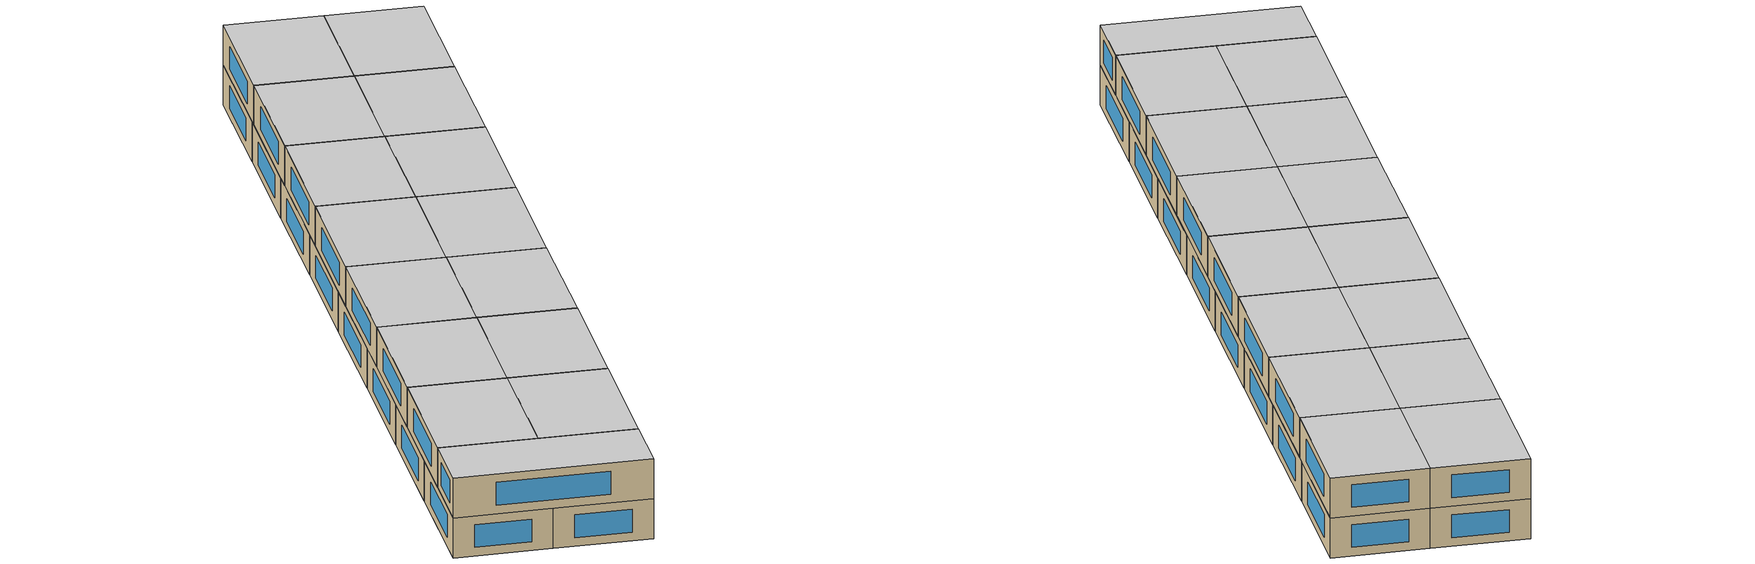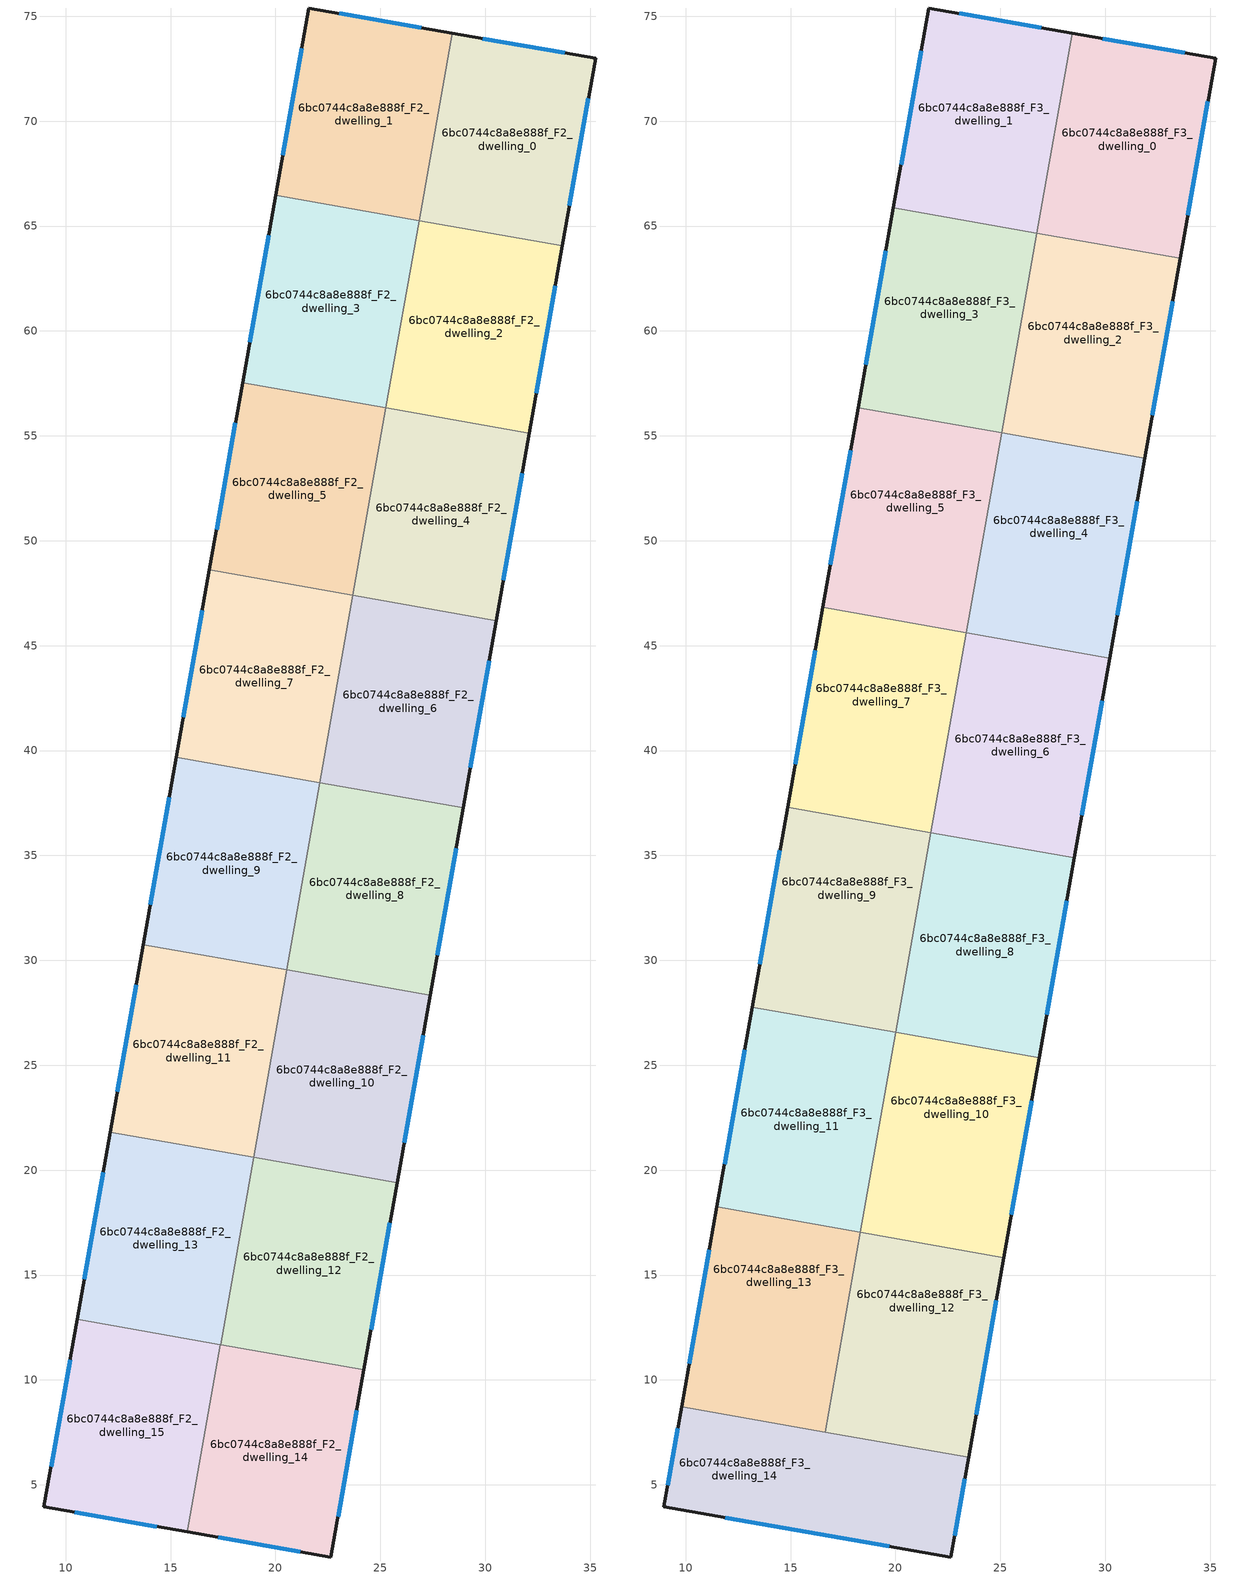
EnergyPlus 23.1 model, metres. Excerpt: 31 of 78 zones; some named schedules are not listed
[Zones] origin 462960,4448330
6bc0744c8a8e888f_F2_dwelling_0
 floor to 6bc0744c8a8e888f_F1_dwelling_0 (EU_floor_Construction): 35.26,72.99 33.68,64.05 26.85,65.26 28.42,74.19 z6
 wall outside (EU_wall_Construction): 33.68,64.05 35.26,72.99 28.42,74.19 z6:9
 wall to 6bc0744c8a8e888f_F2_dwelling_1 (EU_wall_Construction): 28.42,74.19 26.85,65.26 z6:9
 wall to 6bc0744c8a8e888f_F2_dwelling_2 (EU_wall_Construction): 26.85,65.26 33.68,64.05 z6:9
 window (EU_Window_Construction): 33.79,73.25 29.89,73.94 / 34.02,65.97 34.92,71.08 z6.64:8.36
6bc0744c8a8e888f_F2_dwelling_1
 floor to 6bc0744c8a8e888f_F1_dwelling_1 (EU_floor_Construction): 28.42,74.19 26.85,65.26 20.01,66.47 21.59,75.39 z6
 wall outside (EU_wall_Construction): 28.42,74.19 21.59,75.39 20.01,66.47 z6:9
 wall to 6bc0744c8a8e888f_F2_dwelling_3 (EU_wall_Construction): 20.01,66.47 26.84,65.26 z6:9
 window (EU_Window_Construction): 26.96,74.45 23.05,75.13 / 21.25,73.48 20.35,68.38 z6.64:8.36
6bc0744c8a8e888f_F2_dwelling_10
 floor to 6bc0744c8a8e888f_F1_dwelling_10 (EU_floor_Construction): 27.37,28.33 25.8,19.4 18.96,20.61 20.54,29.54 z6
 wall outside (EU_wall_Construction): 25.8,19.4 27.37,28.33 z6:9
 wall to 6bc0744c8a8e888f_F2_dwelling_12 (EU_wall_Construction): 18.96,20.61 25.8,19.4 z6:9
 wall to 6bc0744c8a8e888f_F2_dwelling_11 (EU_wall_Construction): 20.54,29.54 18.96,20.61 z6:9
 wall to 6bc0744c8a8e888f_F2_dwelling_8 (EU_wall_Construction): 27.37,28.33 20.54,29.54 z6:9
 window (EU_Window_Construction): 26.13,21.32 27.04,26.42 z6.64:8.36
 ceiling adiabatic (EU_roof_Construction): 26.85,25.36 27.37,28.33 20.54,29.54 20.01,26.56 z9
6bc0744c8a8e888f_F2_dwelling_11
 floor to 6bc0744c8a8e888f_F1_dwelling_11 (EU_floor_Construction): 20.54,29.54 18.96,20.61 12.12,21.82 13.7,30.75 z6
 wall outside (EU_wall_Construction): 13.7,30.75 12.12,21.82 z6:9
 wall to 6bc0744c8a8e888f_F2_dwelling_9 (EU_wall_Construction): 20.54,29.54 13.7,30.75 z6:9
 wall to 6bc0744c8a8e888f_F2_dwelling_13 (EU_wall_Construction): 12.12,21.82 18.96,20.61 z6:9
 window (EU_Window_Construction): 13.36,28.83 12.46,23.73 z6.64:8.36
 ceiling adiabatic (EU_roof_Construction): 18.96,20.61 20.01,26.56 13.18,27.77 12.12,21.82 z9
6bc0744c8a8e888f_F2_dwelling_12
 floor to 6bc0744c8a8e888f_F1_dwelling_12 (EU_floor_Construction): 25.8,19.4 24.22,10.48 17.39,11.68 18.96,20.61 z6
 wall outside (EU_wall_Construction): 24.22,10.48 25.8,19.4 z6:9
 wall to 6bc0744c8a8e888f_F2_dwelling_13 (EU_wall_Construction): 18.96,20.61 17.39,11.68 z6:9
 wall to 6bc0744c8a8e888f_F2_dwelling_14 (EU_wall_Construction): 17.39,11.68 24.22,10.48 z6:9
 window (EU_Window_Construction): 24.56,12.39 25.46,17.49 z6.64:8.36
6bc0744c8a8e888f_F2_dwelling_13
 floor to 6bc0744c8a8e888f_F1_dwelling_13 (EU_floor_Construction): 18.96,20.61 17.39,11.68 10.55,12.89 12.12,21.82 z6
 wall outside (EU_wall_Construction): 12.12,21.82 10.55,12.89 z6:9
 wall to 6bc0744c8a8e888f_F2_dwelling_15 (EU_wall_Construction): 10.55,12.89 17.38,11.68 z6:9
 window (EU_Window_Construction): 11.79,19.91 10.89,14.8 z6.64:8.36
 ceiling adiabatic (EU_roof_Construction): 18.33,17.04 18.96,20.61 12.12,21.82 11.49,18.25 z9
6bc0744c8a8e888f_F2_dwelling_14
 floor to 6bc0744c8a8e888f_F1_dwelling_14 (EU_floor_Construction): 24.22,10.48 22.65,1.56 15.8,2.76 17.38,11.68 z6
 wall outside (EU_wall_Construction): 15.8,2.76 22.65,1.56 24.22,10.48 z6:9
 wall to 6bc0744c8a8e888f_F2_dwelling_15 (EU_wall_Construction): 17.38,11.68 15.8,2.76 z6:9
 window (EU_Window_Construction): 17.27,2.5 21.18,1.82 / 22.98,3.47 23.88,8.57 z6.64:8.36
6bc0744c8a8e888f_F2_dwelling_15
 floor to 6bc0744c8a8e888f_F1_dwelling_15 (EU_floor_Construction): 17.38,11.68 15.8,2.76 8.97,3.95 10.55,12.89 z6
 wall outside (EU_wall_Construction): 10.55,12.89 8.97,3.95 15.8,2.76 z6:9
 window (EU_Window_Construction): 10.43,3.69 14.34,3.01 / 10.21,10.97 9.31,5.86 z6.64:8.36
6bc0744c8a8e888f_F2_dwelling_2
 floor to 6bc0744c8a8e888f_F1_dwelling_2 (EU_floor_Construction): 33.68,64.05 32.1,55.12 25.27,56.33 26.84,65.26 z6
 wall outside (EU_wall_Construction): 32.1,55.12 33.68,64.05 z6:9
 wall to 6bc0744c8a8e888f_F2_dwelling_4 (EU_wall_Construction): 25.27,56.33 32.1,55.12 z6:9
 wall to 6bc0744c8a8e888f_F2_dwelling_3 (EU_wall_Construction): 26.84,65.26 25.27,56.33 z6:9
 window (EU_Window_Construction): 32.44,57.04 33.34,62.14 z6.64:8.36
6bc0744c8a8e888f_F2_dwelling_3
 floor to 6bc0744c8a8e888f_F1_dwelling_3 (EU_floor_Construction): 26.84,65.26 25.27,56.33 18.43,57.54 20.01,66.47 z6
 wall outside (EU_wall_Construction): 20.01,66.47 18.43,57.54 z6:9
 wall to 6bc0744c8a8e888f_F2_dwelling_5 (EU_wall_Construction): 18.43,57.54 25.27,56.33 z6:9
 window (EU_Window_Construction): 19.67,64.55 18.77,59.45 z6.64:8.36
6bc0744c8a8e888f_F2_dwelling_4
 floor to 6bc0744c8a8e888f_F1_dwelling_4 (EU_floor_Construction): 32.1,55.12 30.53,46.19 23.69,47.4 25.27,56.33 z6
 wall outside (EU_wall_Construction): 30.53,46.19 32.1,55.12 z6:9
 wall to 6bc0744c8a8e888f_F2_dwelling_6 (EU_wall_Construction): 23.69,47.4 30.53,46.19 z6:9
 wall to 6bc0744c8a8e888f_F2_dwelling_5 (EU_wall_Construction): 25.27,56.33 23.69,47.4 z6:9
 window (EU_Window_Construction): 30.86,48.11 31.76,53.21 z6.64:8.36
6bc0744c8a8e888f_F2_dwelling_5
 floor to 6bc0744c8a8e888f_F1_dwelling_5 (EU_floor_Construction): 25.27,56.33 23.69,47.4 16.86,48.61 18.43,57.54 z6
 wall outside (EU_wall_Construction): 18.43,57.54 16.86,48.61 z6:9
 wall to 6bc0744c8a8e888f_F2_dwelling_7 (EU_wall_Construction): 16.86,48.61 23.69,47.4 z6:9
 window (EU_Window_Construction): 18.1,55.62 17.19,50.52 z6.64:8.36
6bc0744c8a8e888f_F2_dwelling_6
 floor to 6bc0744c8a8e888f_F1_dwelling_6 (EU_floor_Construction): 30.53,46.19 28.95,37.26 22.11,38.47 23.69,47.4 z6
 wall outside (EU_wall_Construction): 28.95,37.26 30.53,46.19 z6:9
 wall to 6bc0744c8a8e888f_F2_dwelling_8 (EU_wall_Construction): 22.11,38.47 28.95,37.26 z6:9
 wall to 6bc0744c8a8e888f_F2_dwelling_7 (EU_wall_Construction): 23.69,47.4 22.11,38.47 z6:9
 window (EU_Window_Construction): 29.29,39.18 30.19,44.28 z6.64:8.36
 ceiling adiabatic (EU_roof_Construction): 28.95,37.26 30.21,44.41 23.38,45.61 22.11,38.47 z9
6bc0744c8a8e888f_F2_dwelling_7
 floor to 6bc0744c8a8e888f_F1_dwelling_7 (EU_floor_Construction): 23.69,47.4 22.11,38.47 15.28,39.68 16.86,48.61 z6
 wall outside (EU_wall_Construction): 16.86,48.61 15.28,39.68 z6:9
 wall to 6bc0744c8a8e888f_F2_dwelling_9 (EU_wall_Construction): 15.28,39.68 22.11,38.47 z6:9
 window (EU_Window_Construction): 16.52,46.69 15.62,41.59 z6.64:8.36
6bc0744c8a8e888f_F2_dwelling_8
 floor to 6bc0744c8a8e888f_F1_dwelling_8 (EU_floor_Construction): 28.95,37.26 27.37,28.33 20.54,29.54 22.11,38.47 z6
 wall outside (EU_wall_Construction): 27.37,28.33 28.95,37.26 z6:9
 wall to 6bc0744c8a8e888f_F2_dwelling_9 (EU_wall_Construction): 22.11,38.47 20.54,29.54 z6:9
 window (EU_Window_Construction): 27.71,30.25 28.61,35.35 z6.64:8.36
 ceiling adiabatic (EU_roof_Construction): 27.37,28.33 28.53,34.88 21.69,36.09 20.54,29.54 z9
6bc0744c8a8e888f_F2_dwelling_9
 floor to 6bc0744c8a8e888f_F1_dwelling_9 (EU_floor_Construction): 22.11,38.47 20.54,29.54 13.7,30.75 15.28,39.68 z6
 wall outside (EU_wall_Construction): 15.28,39.68 13.7,30.75 z6:9
 window (EU_Window_Construction): 14.94,37.76 14.04,32.66 z6.64:8.36
6bc0744c8a8e888f_F3_dwelling_0
 floor to 6bc0744c8a8e888f_F2_dwelling_0 (EU_floor_Construction): 35.26,72.99 33.68,64.05 26.85,65.26 28.42,74.19 z9
 floor to 6bc0744c8a8e888f_F2_dwelling_2 (EU_floor_Construction): 33.68,64.05 33.57,63.46 26.74,64.66 26.85,65.26 z9
 wall outside (EU_wall_Construction): 33.57,63.46 35.26,72.99 28.42,74.19 z9:12
 wall to 6bc0744c8a8e888f_F3_dwelling_1 (EU_wall_Construction): 28.42,74.19 26.74,64.66 z9:12
 wall to 6bc0744c8a8e888f_F3_dwelling_2 (EU_wall_Construction): 26.74,64.66 33.57,63.46 z9:12
 window (EU_Window_Construction): 33.79,73.25 29.89,73.94 / 33.93,65.5 34.9,70.95 z9.64:11.36
 ceiling to 6bc0744c8a8e888f_F4_dwelling_0 (EU_floor_Construction): 33.57,63.46 35.26,72.99 28.42,74.19 26.74,64.66 z12
6bc0744c8a8e888f_F3_dwelling_1
 floor to 6bc0744c8a8e888f_F2_dwelling_1 (EU_floor_Construction): 28.42,74.19 26.85,65.26 20.01,66.47 21.59,75.39 z9
 floor to 6bc0744c8a8e888f_F2_dwelling_3 (EU_floor_Construction): 26.84,65.26 26.74,64.67 19.91,65.87 20.01,66.47 z9
 wall outside (EU_wall_Construction): 28.42,74.19 21.59,75.39 19.91,65.87 z9:12
 wall to 6bc0744c8a8e888f_F3_dwelling_3 (EU_wall_Construction): 19.91,65.87 26.74,64.66 z9:12
 window (EU_Window_Construction): 26.96,74.45 23.05,75.13 / 21.23,73.35 20.27,67.91 z9.64:11.36
 ceiling to 6bc0744c8a8e888f_F4_dwelling_1 (EU_floor_Construction): 26.74,64.66 28.42,74.19 21.59,75.39 19.91,65.87 z12
6bc0744c8a8e888f_F3_dwelling_10
 floor to 6bc0744c8a8e888f_F2_dwelling_10 (EU_floor_Construction): 26.85,25.36 25.8,19.4 18.96,20.61 20.01,26.56 z9
 floor to 6bc0744c8a8e888f_F2_dwelling_12 (EU_floor_Construction): 25.8,19.4 25.17,15.83 18.33,17.04 18.96,20.61 z9
 wall outside (EU_wall_Construction): 25.17,15.83 26.85,25.36 z9:12
 wall to 6bc0744c8a8e888f_F3_dwelling_12 (EU_wall_Construction): 18.33,17.04 25.17,15.83 z9:12
 wall to 6bc0744c8a8e888f_F3_dwelling_11 (EU_wall_Construction): 20.01,26.56 18.33,17.04 z9:12
 wall to 6bc0744c8a8e888f_F3_dwelling_8 (EU_wall_Construction): 26.85,25.36 20.01,26.56 z9:12
 window (EU_Window_Construction): 25.53,17.87 26.49,23.32 z9.64:11.36
 ceiling to 6bc0744c8a8e888f_F4_dwelling_10 (EU_floor_Construction): 25.17,15.83 26.85,25.36 20.01,26.56 18.33,17.04 z12
6bc0744c8a8e888f_F3_dwelling_11
 floor adiabatic (EU_floor_Construction): 20.01,26.56 18.33,17.04 11.49,18.25 13.18,27.77 z9
 wall outside (EU_wall_Construction): 13.18,27.77 11.49,18.25 z9:12
 wall to 6bc0744c8a8e888f_F3_dwelling_9 (EU_wall_Construction): 20.01,26.56 13.18,27.77 z9:12
 wall to 6bc0744c8a8e888f_F3_dwelling_13 (EU_wall_Construction): 11.49,18.25 18.33,17.04 z9:12
 window (EU_Window_Construction): 12.82,25.73 11.85,20.29 z9.64:11.36
 ceiling to 6bc0744c8a8e888f_F4_dwelling_11 (EU_floor_Construction): 18.33,17.04 20.01,26.56 13.18,27.77 11.49,18.25 z12
6bc0744c8a8e888f_F3_dwelling_12
 floor to 6bc0744c8a8e888f_F2_dwelling_12 (EU_floor_Construction): 25.17,15.83 24.22,10.48 17.39,11.68 18.33,17.04 z9
 floor to 6bc0744c8a8e888f_F2_dwelling_14 (EU_floor_Construction): 24.22,10.48 23.48,6.31 16.65,7.52 17.38,11.68 z9
 wall outside (EU_wall_Construction): 23.48,6.31 25.17,15.83 z9:12
 wall to 6bc0744c8a8e888f_F3_dwelling_13 (EU_wall_Construction): 18.33,17.04 16.65,7.52 z9:12
 wall to 6bc0744c8a8e888f_F3_dwelling_14 (EU_wall_Construction): 16.65,7.52 23.48,6.31 z9:12
 window (EU_Window_Construction): 23.85,8.35 24.81,13.79 z9.64:11.36
 ceiling to 6bc0744c8a8e888f_F4_dwelling_12 (EU_floor_Construction): 23.48,6.31 25.17,15.83 18.33,17.04 16.65,7.52 z12
6bc0744c8a8e888f_F3_dwelling_13
 floor to 6bc0744c8a8e888f_F2_dwelling_13 (EU_floor_Construction): 18.33,17.04 17.38,11.68 10.55,12.89 11.49,18.25 z9
 floor to 6bc0744c8a8e888f_F2_dwelling_15 (EU_floor_Construction): 17.38,11.68 16.64,7.52 9.81,8.72 10.55,12.89 z9
 wall outside (EU_wall_Construction): 11.49,18.25 9.81,8.72 z9:12
 wall to 6bc0744c8a8e888f_F3_dwelling_14 (EU_wall_Construction): 9.81,8.72 16.65,7.52 z9:12
 window (EU_Window_Construction): 11.13,16.21 10.17,10.76 z9.64:11.36
 ceiling to 6bc0744c8a8e888f_F4_dwelling_13 (EU_floor_Construction): 16.65,7.52 18.33,17.04 11.49,18.25 9.81,8.72 z12
6bc0744c8a8e888f_F3_dwelling_14
 floor to 6bc0744c8a8e888f_F2_dwelling_15 (EU_floor_Construction): 16.64,7.52 15.8,2.76 8.97,3.95 9.81,8.72 z9
 floor to 6bc0744c8a8e888f_F2_dwelling_14 (EU_floor_Construction): 23.48,6.31 22.65,1.56 15.8,2.76 16.65,7.52 z9
 wall outside (EU_wall_Construction): 9.81,8.72 8.97,3.95 22.65,1.56 23.48,6.31 z9:12
 window (EU_Window_Construction): 22.83,2.58 23.31,5.29 / 11.9,3.44 19.72,2.07 / 9.63,7.7 9.15,4.97 z9.64:11.36
 ceiling to 6bc0744c8a8e888f_F4_dwelling_14 (EU_floor_Construction): 22.65,1.56 23.48,6.31 9.81,8.72 8.97,3.95 z12
6bc0744c8a8e888f_F3_dwelling_2
 floor to 6bc0744c8a8e888f_F2_dwelling_2 (EU_floor_Construction): 33.57,63.46 32.1,55.12 25.27,56.33 26.74,64.67 z9
 floor to 6bc0744c8a8e888f_F2_dwelling_4 (EU_floor_Construction): 32.1,55.12 31.89,53.93 25.06,55.14 25.27,56.33 z9
 wall outside (EU_wall_Construction): 31.89,53.93 33.57,63.46 z9:12
 wall to 6bc0744c8a8e888f_F3_dwelling_3 (EU_wall_Construction): 26.74,64.67 25.06,55.14 z9:12
 wall to 6bc0744c8a8e888f_F3_dwelling_4 (EU_wall_Construction): 25.06,55.14 31.89,53.93 z9:12
 window (EU_Window_Construction): 32.25,55.97 33.21,61.42 z9.64:11.36
 ceiling to 6bc0744c8a8e888f_F4_dwelling_2 (EU_floor_Construction): 31.89,53.93 33.57,63.46 26.74,64.67 25.06,55.14 z12
6bc0744c8a8e888f_F3_dwelling_3
 floor to 6bc0744c8a8e888f_F2_dwelling_3 (EU_floor_Construction): 26.74,64.67 25.27,56.33 18.43,57.54 19.91,65.87 z9
 floor to 6bc0744c8a8e888f_F2_dwelling_5 (EU_floor_Construction): 25.27,56.33 25.06,55.14 18.22,56.34 18.43,57.54 z9
 wall outside (EU_wall_Construction): 19.91,65.87 18.22,56.34 z9:12
 wall to 6bc0744c8a8e888f_F3_dwelling_5 (EU_wall_Construction): 18.22,56.34 25.06,55.14 z9:12
 window (EU_Window_Construction): 19.55,63.83 18.58,58.39 z9.64:11.36
 ceiling to 6bc0744c8a8e888f_F4_dwelling_3 (EU_floor_Construction): 25.06,55.14 26.74,64.67 19.91,65.87 18.22,56.34 z12
6bc0744c8a8e888f_F3_dwelling_4
 floor to 6bc0744c8a8e888f_F2_dwelling_4 (EU_floor_Construction): 31.89,53.93 30.53,46.19 23.69,47.4 25.06,55.14 z9
 floor to 6bc0744c8a8e888f_F2_dwelling_6 (EU_floor_Construction): 30.53,46.19 30.21,44.41 23.38,45.61 23.69,47.4 z9
 wall outside (EU_wall_Construction): 30.21,44.41 31.89,53.93 z9:12
 wall to 6bc0744c8a8e888f_F3_dwelling_6 (EU_wall_Construction): 23.38,45.61 30.21,44.41 z9:12
 wall to 6bc0744c8a8e888f_F3_dwelling_5 (EU_wall_Construction): 25.06,55.14 23.38,45.61 z9:12
 window (EU_Window_Construction): 30.57,46.45 31.53,51.89 z9.64:11.36
 ceiling to 6bc0744c8a8e888f_F4_dwelling_4 (EU_floor_Construction): 30.21,44.41 31.89,53.93 25.06,55.14 23.38,45.61 z12
6bc0744c8a8e888f_F3_dwelling_5
 floor to 6bc0744c8a8e888f_F2_dwelling_5 (EU_floor_Construction): 25.06,55.14 23.69,47.4 16.86,48.61 18.22,56.34 z9
 floor to 6bc0744c8a8e888f_F2_dwelling_7 (EU_floor_Construction): 23.69,47.4 23.38,45.61 16.54,46.82 16.86,48.61 z9
 wall outside (EU_wall_Construction): 18.22,56.34 16.54,46.82 z9:12
 wall to 6bc0744c8a8e888f_F3_dwelling_7 (EU_wall_Construction): 16.54,46.82 23.38,45.61 z9:12
 window (EU_Window_Construction): 17.86,54.3 16.9,48.86 z9.64:11.36
 ceiling to 6bc0744c8a8e888f_F4_dwelling_5 (EU_floor_Construction): 23.38,45.61 25.06,55.14 18.22,56.34 16.54,46.82 z12
6bc0744c8a8e888f_F3_dwelling_6
 floor to 6bc0744c8a8e888f_F2_dwelling_8 (EU_floor_Construction): 28.95,37.26 28.53,34.88 21.69,36.09 22.11,38.47 z9
 floor adiabatic (EU_floor_Construction): 30.21,44.41 28.53,34.88 28.95,37.26 22.11,38.47 23.38,45.61 z9
 wall outside (EU_wall_Construction): 28.53,34.88 30.21,44.41 z9:12
 wall to 6bc0744c8a8e888f_F3_dwelling_8 (EU_wall_Construction): 21.69,36.09 28.53,34.88 z9:12
 wall to 6bc0744c8a8e888f_F3_dwelling_7 (EU_wall_Construction): 23.38,45.61 21.69,36.09 z9:12
 window (EU_Window_Construction): 28.89,36.92 29.85,42.37 z9.64:11.36
 ceiling to 6bc0744c8a8e888f_F4_dwelling_6 (EU_floor_Construction): 28.53,34.88 30.21,44.41 23.38,45.61 21.69,36.09 z12
6bc0744c8a8e888f_F3_dwelling_7
 floor to 6bc0744c8a8e888f_F2_dwelling_7 (EU_floor_Construction): 23.38,45.61 22.11,38.47 15.28,39.68 16.54,46.82 z9
 floor to 6bc0744c8a8e888f_F2_dwelling_9 (EU_floor_Construction): 22.11,38.47 21.69,36.09 14.86,37.29 15.28,39.68 z9
 wall outside (EU_wall_Construction): 16.54,46.82 14.86,37.29 z9:12
 wall to 6bc0744c8a8e888f_F3_dwelling_9 (EU_wall_Construction): 14.86,37.29 21.69,36.09 z9:12
 window (EU_Window_Construction): 16.18,44.78 15.22,39.34 z9.64:11.36
 ceiling to 6bc0744c8a8e888f_F4_dwelling_7 (EU_floor_Construction): 21.69,36.09 23.38,45.61 16.54,46.82 14.86,37.29 z12
6bc0744c8a8e888f_F3_dwelling_8
 floor adiabatic (EU_floor_Construction): 28.53,34.88 26.85,25.36 20.01,26.56 21.69,36.09 z9
 wall outside (EU_wall_Construction): 26.85,25.36 28.53,34.88 z9:12
 wall to 6bc0744c8a8e888f_F3_dwelling_9 (EU_wall_Construction): 21.69,36.09 20.01,26.56 z9:12
 window (EU_Window_Construction): 27.21,27.4 28.17,32.84 z9.64:11.36
 ceiling to 6bc0744c8a8e888f_F4_dwelling_8 (EU_floor_Construction): 26.85,25.36 28.53,34.88 21.69,36.09 20.01,26.56 z12
6bc0744c8a8e888f_F3_dwelling_9
 floor to 6bc0744c8a8e888f_F2_dwelling_9 (EU_floor_Construction): 21.69,36.09 20.54,29.54 13.7,30.75 14.86,37.29 z9
 floor to 6bc0744c8a8e888f_F2_dwelling_11 (EU_floor_Construction): 20.54,29.54 20.01,26.56 13.18,27.77 13.7,30.75 z9
 wall outside (EU_wall_Construction): 14.86,37.29 13.18,27.77 z9:12
 window (EU_Window_Construction): 14.5,35.25 13.54,29.81 z9.64:11.36
 ceiling to 6bc0744c8a8e888f_F4_dwelling_9 (EU_floor_Construction): 20.01,26.56 21.69,36.09 14.86,37.29 13.18,27.77 z12
[Building]
EU S2 Campaign: North Axis=0; Terrain=City; Solar Distribution=FullExterior
[Site:Location]
Yerevan-Zvartnots.Intl.AP: Latitude=40.15; Longitude=44.383; Time Zone=4; Elevation=854
[SizingPeriod:WeatherFileDays]
AnnualSizingPeriod: Begin Month=1; Begin Day of Month=1; End Month=12; End Day of Month=31; Day of Week for Start Day=Monday; Use Weather File Daylight Saving Period=No; Use Weather File Rain and Snow Indicators=No
[MATERIAL]
EU_InternalMass_Material: Roughness=MediumRough; Thickness=0.1; Conductivity=1; Density=1800; Specific Heat=900; Thermal Absorptance=0.9; Solar Absorptance=0.7; Visible Absorptance=0.7
[MATERIAL:NOMASS] Roughness=MediumRough; Thermal Absorptance=0.9; Solar Absorptance=0.7; Visible Absorptance=0.7
Name | Thermal Resistance
EU_wall_NoMass | 1.05043
EU_roof_NoMass | 1.45357
EU_floor_NoMass | 0.478065
[WINDOWMATERIAL:SIMPLEGLAZINGSYSTEM]
EU_Window_SimpleGlazing: UFactor=2.5566; Solar Heat Gain Coefficient=0.75; Visible Transmittance=0.75
[CONSTRUCTION]
EU_wall_Construction: EU_wall_NoMass
EU_roof_Construction: EU_roof_NoMass
EU_floor_Construction: EU_floor_NoMass
EU_Window_Construction: EU_Window_SimpleGlazing
EU_InternalMass_Construction: EU_InternalMass_Material
[ZONE] Type=1; Multiplier=1; Ceiling Height=autocalculate; Floor Area=autocalculate; Part of Total Floor Area=Yes
Name | Volume
6bc0744c8a8e888f_F2_dwelling_0; 6bc0744c8a8e888f_F2_dwelling_7 | 188.819
6bc0744c8a8e888f_F3_dwelling_0; 6bc0744c8a8e888f_F3_dwelling_3 | 201.4
6bc0744c8a8e888f_F2_dwelling_1 | 188.798
6bc0744c8a8e888f_F3_dwelling_1 | 201.401
6bc0744c8a8e888f_F2_dwelling_10; 6bc0744c8a8e888f_F2_dwelling_15; 6bc0744c8a8e888f_F2_dwelling_9 | 188.811
6bc0744c8a8e888f_F3_dwelling_10 | 201.364
6bc0744c8a8e888f_F2_dwelling_11 | 188.826
6bc0744c8a8e888f_F3_dwelling_11 | 201.408
6bc0744c8a8e888f_F2_dwelling_12 | 188.789
6bc0744c8a8e888f_F3_dwelling_12 | 201.387
6bc0744c8a8e888f_F2_dwelling_13 | 188.817
6bc0744c8a8e888f_F3_dwelling_13 | 201.437
6bc0744c8a8e888f_F2_dwelling_14 | 188.822
6bc0744c8a8e888f_F3_dwelling_14 | 201.379
6bc0744c8a8e888f_F2_dwelling_2 | 188.797
6bc0744c8a8e888f_F3_dwelling_2; 6bc0744c8a8e888f_F3_dwelling_5; 6bc0744c8a8e888f_F3_dwelling_6 | 201.392
6bc0744c8a8e888f_F2_dwelling_3; 6bc0744c8a8e888f_F2_dwelling_4 | 188.801
6bc0744c8a8e888f_F3_dwelling_4 | 201.376
6bc0744c8a8e888f_F2_dwelling_5 | 188.828
6bc0744c8a8e888f_F2_dwelling_6 | 188.8
6bc0744c8a8e888f_F3_dwelling_7; 6bc0744c8a8e888f_F3_dwelling_9 | 201.417
6bc0744c8a8e888f_F2_dwelling_8 | 188.804
6bc0744c8a8e888f_F3_dwelling_8 | 201.38
[INTERNALMASS] Construction=EU_InternalMass_Construction
Name | Zone or ZoneList | Surface Area
6bc0744c8a8e888f_F2_dwelling_0_EU_InternalMass | 6bc0744c8a8e888f_F2_dwelling_0 | 62.9381
6bc0744c8a8e888f_F2_dwelling_1_EU_InternalMass | 6bc0744c8a8e888f_F2_dwelling_1 | 62.9315
6bc0744c8a8e888f_F2_dwelling_2_EU_InternalMass | 6bc0744c8a8e888f_F2_dwelling_2 | 62.9329
6bc0744c8a8e888f_F2_dwelling_3_EU_InternalMass | 6bc0744c8a8e888f_F2_dwelling_3 | 62.9333
6bc0744c8a8e888f_F2_dwelling_4_EU_InternalMass | 6bc0744c8a8e888f_F2_dwelling_4 | 62.9315
6bc0744c8a8e888f_F2_dwelling_5_EU_InternalMass | 6bc0744c8a8e888f_F2_dwelling_5 | 62.9404
6bc0744c8a8e888f_F2_dwelling_6_EU_InternalMass | 6bc0744c8a8e888f_F2_dwelling_6 | 62.9333
6bc0744c8a8e888f_F2_dwelling_7_EU_InternalMass | 6bc0744c8a8e888f_F2_dwelling_7 | 62.9378
6bc0744c8a8e888f_F2_dwelling_8_EU_InternalMass | 6bc0744c8a8e888f_F2_dwelling_8 | 62.9346
6bc0744c8a8e888f_F2_dwelling_9_EU_InternalMass | 6bc0744c8a8e888f_F2_dwelling_9 | 62.9389
6bc0744c8a8e888f_F2_dwelling_10_EU_InternalMass | 6bc0744c8a8e888f_F2_dwelling_10 | 62.9405
6bc0744c8a8e888f_F2_dwelling_11_EU_InternalMass | 6bc0744c8a8e888f_F2_dwelling_11 | 62.9389
6bc0744c8a8e888f_F2_dwelling_12_EU_InternalMass | 6bc0744c8a8e888f_F2_dwelling_12 | 62.9294
6bc0744c8a8e888f_F2_dwelling_13_EU_InternalMass | 6bc0744c8a8e888f_F2_dwelling_13 | 62.9369
6bc0744c8a8e888f_F2_dwelling_14_EU_InternalMass | 6bc0744c8a8e888f_F2_dwelling_14 | 62.9413
6bc0744c8a8e888f_F2_dwelling_15_EU_InternalMass | 6bc0744c8a8e888f_F2_dwelling_15 | 62.9356
6bc0744c8a8e888f_F3_dwelling_0_EU_InternalMass | 6bc0744c8a8e888f_F3_dwelling_0 | 67.1344
6bc0744c8a8e888f_F3_dwelling_1_EU_InternalMass | 6bc0744c8a8e888f_F3_dwelling_1 | 67.1347
6bc0744c8a8e888f_F3_dwelling_2_EU_InternalMass | 6bc0744c8a8e888f_F3_dwelling_2 | 67.1311
6bc0744c8a8e888f_F3_dwelling_3_EU_InternalMass | 6bc0744c8a8e888f_F3_dwelling_3 | 67.1358
6bc0744c8a8e888f_F3_dwelling_4_EU_InternalMass | 6bc0744c8a8e888f_F3_dwelling_4 | 67.1274
6bc0744c8a8e888f_F3_dwelling_5_EU_InternalMass | 6bc0744c8a8e888f_F3_dwelling_5 | 67.1303
6bc0744c8a8e888f_F3_dwelling_6_EU_InternalMass | 6bc0744c8a8e888f_F3_dwelling_6 | 67.1325
6bc0744c8a8e888f_F3_dwelling_7_EU_InternalMass | 6bc0744c8a8e888f_F3_dwelling_7 | 67.1307
6bc0744c8a8e888f_F3_dwelling_8_EU_InternalMass | 6bc0744c8a8e888f_F3_dwelling_8 | 67.1309
6bc0744c8a8e888f_F3_dwelling_9_EU_InternalMass | 6bc0744c8a8e888f_F3_dwelling_9 | 67.133
6bc0744c8a8e888f_F3_dwelling_10_EU_InternalMass | 6bc0744c8a8e888f_F3_dwelling_10 | 67.1241
6bc0744c8a8e888f_F3_dwelling_11_EU_InternalMass | 6bc0744c8a8e888f_F3_dwelling_11 | 67.1357
6bc0744c8a8e888f_F3_dwelling_12_EU_InternalMass | 6bc0744c8a8e888f_F3_dwelling_12 | 67.1366
6bc0744c8a8e888f_F3_dwelling_13_EU_InternalMass | 6bc0744c8a8e888f_F3_dwelling_13 | 67.1404
6bc0744c8a8e888f_F3_dwelling_14_EU_InternalMass | 6bc0744c8a8e888f_F3_dwelling_14 | 67.1263
[OTHEREQUIPMENT] Fuel Type=Electricity; Design Level Calculation Method=Watts/Area; Power per Zone Floor Area=1; Fraction Latent=0; Fraction Radiant=0; Fraction Lost=0; Carbon Dioxide Generation Rate=0; EndUse Subcategory=EU_Step8_InternalGains
Name | Zone or ZoneList or Space or SpaceList | Schedule
EU_Step8_InternalGain_6bc0744c8a8e888f_F2_dwelling_0_f000 | 6bc0744c8a8e888f_F2_dwelling_0 | EU_Step8_GainSchedule_6bc0744c8a8e888f_F2_dwelling_0_f000
EU_Step8_InternalGain_6bc0744c8a8e888f_F2_dwelling_1_f000 | 6bc0744c8a8e888f_F2_dwelling_1 | EU_Step8_GainSchedule_6bc0744c8a8e888f_F2_dwelling_1_f000
EU_Step8_InternalGain_6bc0744c8a8e888f_F2_dwelling_2_f000 | 6bc0744c8a8e888f_F2_dwelling_2 | EU_Step8_GainSchedule_6bc0744c8a8e888f_F2_dwelling_2_f000
EU_Step8_InternalGain_6bc0744c8a8e888f_F2_dwelling_3_f000 | 6bc0744c8a8e888f_F2_dwelling_3 | EU_Step8_GainSchedule_6bc0744c8a8e888f_F2_dwelling_3_f000
EU_Step8_InternalGain_6bc0744c8a8e888f_F2_dwelling_4_f000 | 6bc0744c8a8e888f_F2_dwelling_4 | EU_Step8_GainSchedule_6bc0744c8a8e888f_F2_dwelling_4_f000
EU_Step8_InternalGain_6bc0744c8a8e888f_F2_dwelling_5_f000 | 6bc0744c8a8e888f_F2_dwelling_5 | EU_Step8_GainSchedule_6bc0744c8a8e888f_F2_dwelling_5_f000
EU_Step8_InternalGain_6bc0744c8a8e888f_F2_dwelling_6_f000 | 6bc0744c8a8e888f_F2_dwelling_6 | EU_Step8_GainSchedule_6bc0744c8a8e888f_F2_dwelling_6_f000
EU_Step8_InternalGain_6bc0744c8a8e888f_F2_dwelling_7_f000 | 6bc0744c8a8e888f_F2_dwelling_7 | EU_Step8_GainSchedule_6bc0744c8a8e888f_F2_dwelling_7_f000
EU_Step8_InternalGain_6bc0744c8a8e888f_F2_dwelling_8_f000 | 6bc0744c8a8e888f_F2_dwelling_8 | EU_Step8_GainSchedule_6bc0744c8a8e888f_F2_dwelling_8_f000
EU_Step8_InternalGain_6bc0744c8a8e888f_F2_dwelling_9_f000 | 6bc0744c8a8e888f_F2_dwelling_9 | EU_Step8_GainSchedule_6bc0744c8a8e888f_F2_dwelling_9_f000
EU_Step8_InternalGain_6bc0744c8a8e888f_F2_dwelling_10_f000 | 6bc0744c8a8e888f_F2_dwelling_10 | EU_Step8_GainSchedule_6bc0744c8a8e888f_F2_dwelling_10_f000
EU_Step8_InternalGain_6bc0744c8a8e888f_F2_dwelling_11_f000 | 6bc0744c8a8e888f_F2_dwelling_11 | EU_Step8_GainSchedule_6bc0744c8a8e888f_F2_dwelling_11_f000
EU_Step8_InternalGain_6bc0744c8a8e888f_F2_dwelling_12_f000 | 6bc0744c8a8e888f_F2_dwelling_12 | EU_Step8_GainSchedule_6bc0744c8a8e888f_F2_dwelling_12_f000
EU_Step8_InternalGain_6bc0744c8a8e888f_F2_dwelling_13_f000 | 6bc0744c8a8e888f_F2_dwelling_13 | EU_Step8_GainSchedule_6bc0744c8a8e888f_F2_dwelling_13_f000
EU_Step8_InternalGain_6bc0744c8a8e888f_F2_dwelling_14_f000 | 6bc0744c8a8e888f_F2_dwelling_14 | EU_Step8_GainSchedule_6bc0744c8a8e888f_F2_dwelling_14_f000
EU_Step8_InternalGain_6bc0744c8a8e888f_F2_dwelling_15_f000 | 6bc0744c8a8e888f_F2_dwelling_15 | EU_Step8_GainSchedule_6bc0744c8a8e888f_F2_dwelling_15_f000
EU_Step8_InternalGain_6bc0744c8a8e888f_F3_dwelling_0_f000 | 6bc0744c8a8e888f_F3_dwelling_0 | EU_Step8_GainSchedule_6bc0744c8a8e888f_F3_dwelling_0_f000
EU_Step8_InternalGain_6bc0744c8a8e888f_F3_dwelling_1_f000 | 6bc0744c8a8e888f_F3_dwelling_1 | EU_Step8_GainSchedule_6bc0744c8a8e888f_F3_dwelling_1_f000
EU_Step8_InternalGain_6bc0744c8a8e888f_F3_dwelling_2_f000 | 6bc0744c8a8e888f_F3_dwelling_2 | EU_Step8_GainSchedule_6bc0744c8a8e888f_F3_dwelling_2_f000
EU_Step8_InternalGain_6bc0744c8a8e888f_F3_dwelling_3_f000 | 6bc0744c8a8e888f_F3_dwelling_3 | EU_Step8_GainSchedule_6bc0744c8a8e888f_F3_dwelling_3_f000
EU_Step8_InternalGain_6bc0744c8a8e888f_F3_dwelling_4_f000 | 6bc0744c8a8e888f_F3_dwelling_4 | EU_Step8_GainSchedule_6bc0744c8a8e888f_F3_dwelling_4_f000
EU_Step8_InternalGain_6bc0744c8a8e888f_F3_dwelling_5_f000 | 6bc0744c8a8e888f_F3_dwelling_5 | EU_Step8_GainSchedule_6bc0744c8a8e888f_F3_dwelling_5_f000
EU_Step8_InternalGain_6bc0744c8a8e888f_F3_dwelling_6_f000 | 6bc0744c8a8e888f_F3_dwelling_6 | EU_Step8_GainSchedule_6bc0744c8a8e888f_F3_dwelling_6_f000
EU_Step8_InternalGain_6bc0744c8a8e888f_F3_dwelling_7_f000 | 6bc0744c8a8e888f_F3_dwelling_7 | EU_Step8_GainSchedule_6bc0744c8a8e888f_F3_dwelling_7_f000
EU_Step8_InternalGain_6bc0744c8a8e888f_F3_dwelling_8_f000 | 6bc0744c8a8e888f_F3_dwelling_8 | EU_Step8_GainSchedule_6bc0744c8a8e888f_F3_dwelling_8_f000
EU_Step8_InternalGain_6bc0744c8a8e888f_F3_dwelling_9_f000 | 6bc0744c8a8e888f_F3_dwelling_9 | EU_Step8_GainSchedule_6bc0744c8a8e888f_F3_dwelling_9_f000
EU_Step8_InternalGain_6bc0744c8a8e888f_F3_dwelling_10_f000 | 6bc0744c8a8e888f_F3_dwelling_10 | EU_Step8_GainSchedule_6bc0744c8a8e888f_F3_dwelling_10_f000
EU_Step8_InternalGain_6bc0744c8a8e888f_F3_dwelling_11_f000 | 6bc0744c8a8e888f_F3_dwelling_11 | EU_Step8_GainSchedule_6bc0744c8a8e888f_F3_dwelling_11_f000
EU_Step8_InternalGain_6bc0744c8a8e888f_F3_dwelling_12_f000 | 6bc0744c8a8e888f_F3_dwelling_12 | EU_Step8_GainSchedule_6bc0744c8a8e888f_F3_dwelling_12_f000
EU_Step8_InternalGain_6bc0744c8a8e888f_F3_dwelling_13_f000 | 6bc0744c8a8e888f_F3_dwelling_13 | EU_Step8_GainSchedule_6bc0744c8a8e888f_F3_dwelling_13_f000
EU_Step8_InternalGain_6bc0744c8a8e888f_F3_dwelling_14_f000 | 6bc0744c8a8e888f_F3_dwelling_14 | EU_Step8_GainSchedule_6bc0744c8a8e888f_F3_dwelling_14_f000
[ZONEVENTILATION:DESIGNFLOWRATE] Schedule=EU_AlwaysOn; Design Flow Rate Calculation Method=AirChanges/Hour; Air Changes per Hour=0.557805; Ventilation Type=Natural; Fan Pressure Rise=0; Fan Total Efficiency=1; Constant Term Coefficient=1; Temperature Term Coefficient=0; Velocity Term Coefficient=0; Velocity Squared Term Coefficient=0; Minimum Indoor Temperature=-100; Maximum Indoor Temperature=100; Delta Temperature=-100; Minimum Outdoor Temperature=-100; Maximum Outdoor Temperature=100; Maximum Wind Speed=40
Name | Zone or ZoneList or Space or SpaceList
EU_ConstantAir_6bc0744c8a8e888f_F2_dwelling_0 | 6bc0744c8a8e888f_F2_dwelling_0
EU_ConstantAir_6bc0744c8a8e888f_F2_dwelling_1 | 6bc0744c8a8e888f_F2_dwelling_1
EU_ConstantAir_6bc0744c8a8e888f_F2_dwelling_2 | 6bc0744c8a8e888f_F2_dwelling_2
EU_ConstantAir_6bc0744c8a8e888f_F2_dwelling_3 | 6bc0744c8a8e888f_F2_dwelling_3
EU_ConstantAir_6bc0744c8a8e888f_F2_dwelling_4 | 6bc0744c8a8e888f_F2_dwelling_4
EU_ConstantAir_6bc0744c8a8e888f_F2_dwelling_5 | 6bc0744c8a8e888f_F2_dwelling_5
EU_ConstantAir_6bc0744c8a8e888f_F2_dwelling_6 | 6bc0744c8a8e888f_F2_dwelling_6
EU_ConstantAir_6bc0744c8a8e888f_F2_dwelling_7 | 6bc0744c8a8e888f_F2_dwelling_7
EU_ConstantAir_6bc0744c8a8e888f_F2_dwelling_8 | 6bc0744c8a8e888f_F2_dwelling_8
EU_ConstantAir_6bc0744c8a8e888f_F2_dwelling_9 | 6bc0744c8a8e888f_F2_dwelling_9
EU_ConstantAir_6bc0744c8a8e888f_F2_dwelling_10 | 6bc0744c8a8e888f_F2_dwelling_10
EU_ConstantAir_6bc0744c8a8e888f_F2_dwelling_11 | 6bc0744c8a8e888f_F2_dwelling_11
EU_ConstantAir_6bc0744c8a8e888f_F2_dwelling_12 | 6bc0744c8a8e888f_F2_dwelling_12
EU_ConstantAir_6bc0744c8a8e888f_F2_dwelling_13 | 6bc0744c8a8e888f_F2_dwelling_13
EU_ConstantAir_6bc0744c8a8e888f_F2_dwelling_14 | 6bc0744c8a8e888f_F2_dwelling_14
EU_ConstantAir_6bc0744c8a8e888f_F2_dwelling_15 | 6bc0744c8a8e888f_F2_dwelling_15
EU_ConstantAir_6bc0744c8a8e888f_F3_dwelling_0 | 6bc0744c8a8e888f_F3_dwelling_0
EU_ConstantAir_6bc0744c8a8e888f_F3_dwelling_1 | 6bc0744c8a8e888f_F3_dwelling_1
EU_ConstantAir_6bc0744c8a8e888f_F3_dwelling_2 | 6bc0744c8a8e888f_F3_dwelling_2
EU_ConstantAir_6bc0744c8a8e888f_F3_dwelling_3 | 6bc0744c8a8e888f_F3_dwelling_3
EU_ConstantAir_6bc0744c8a8e888f_F3_dwelling_4 | 6bc0744c8a8e888f_F3_dwelling_4
EU_ConstantAir_6bc0744c8a8e888f_F3_dwelling_5 | 6bc0744c8a8e888f_F3_dwelling_5
EU_ConstantAir_6bc0744c8a8e888f_F3_dwelling_6 | 6bc0744c8a8e888f_F3_dwelling_6
EU_ConstantAir_6bc0744c8a8e888f_F3_dwelling_7 | 6bc0744c8a8e888f_F3_dwelling_7
EU_ConstantAir_6bc0744c8a8e888f_F3_dwelling_8 | 6bc0744c8a8e888f_F3_dwelling_8
EU_ConstantAir_6bc0744c8a8e888f_F3_dwelling_9 | 6bc0744c8a8e888f_F3_dwelling_9
EU_ConstantAir_6bc0744c8a8e888f_F3_dwelling_10 | 6bc0744c8a8e888f_F3_dwelling_10
EU_ConstantAir_6bc0744c8a8e888f_F3_dwelling_11 | 6bc0744c8a8e888f_F3_dwelling_11
EU_ConstantAir_6bc0744c8a8e888f_F3_dwelling_12 | 6bc0744c8a8e888f_F3_dwelling_12
EU_ConstantAir_6bc0744c8a8e888f_F3_dwelling_13 | 6bc0744c8a8e888f_F3_dwelling_13
EU_ConstantAir_6bc0744c8a8e888f_F3_dwelling_14 | 6bc0744c8a8e888f_F3_dwelling_14
[HVACTEMPLATE:ZONE:IDEALLOADSAIRSYSTEM] System Availability Schedule=EU_AlwaysOn; Maximum Heating Supply Air Temperature=50; Minimum Cooling Supply Air Temperature=13; Maximum Heating Supply Air Humidity Ratio=0.0156; Minimum Cooling Supply Air Humidity Ratio=0.0077; Heating Limit=NoLimit; Cooling Limit=NoLimit; Heating Availability Schedule=EU_AlwaysOn; Cooling Availability Schedule=EU_CoolingOff; Dehumidification Control Type=ConstantSensibleHeatRatio; Cooling Sensible Heat Ratio=0.7; Dehumidification Setpoint=60; Humidification Control Type=None; Humidification Setpoint=30; Outdoor Air Method=None; Outdoor Air Flow Rate per Person=0.00944; Outdoor Air Flow Rate per Zone Floor Area=0; Outdoor Air Flow Rate per Zone=0; Demand Controlled Ventilation Type=None; Outdoor Air Economizer Type=NoEconomizer; Heat Recovery Type=None; Sensible Heat Recovery Effectiveness=0.7; Latent Heat Recovery Effectiveness=0.65
Name | Template Thermostat
6bc0744c8a8e888f_F2_dwelling_0 | EU_HeatOnly_6bc0744c8a8e888f_F2_dwelling_0
6bc0744c8a8e888f_F2_dwelling_1 | EU_HeatOnly_6bc0744c8a8e888f_F2_dwelling_1
6bc0744c8a8e888f_F2_dwelling_2 | EU_HeatOnly_6bc0744c8a8e888f_F2_dwelling_2
6bc0744c8a8e888f_F2_dwelling_3 | EU_HeatOnly_6bc0744c8a8e888f_F2_dwelling_3
6bc0744c8a8e888f_F2_dwelling_4 | EU_HeatOnly_6bc0744c8a8e888f_F2_dwelling_4
6bc0744c8a8e888f_F2_dwelling_5 | EU_HeatOnly_6bc0744c8a8e888f_F2_dwelling_5
6bc0744c8a8e888f_F2_dwelling_6 | EU_HeatOnly_6bc0744c8a8e888f_F2_dwelling_6
6bc0744c8a8e888f_F2_dwelling_7 | EU_HeatOnly_6bc0744c8a8e888f_F2_dwelling_7
6bc0744c8a8e888f_F2_dwelling_8 | EU_HeatOnly_6bc0744c8a8e888f_F2_dwelling_8
6bc0744c8a8e888f_F2_dwelling_9 | EU_HeatOnly_6bc0744c8a8e888f_F2_dwelling_9
6bc0744c8a8e888f_F2_dwelling_10 | EU_HeatOnly_6bc0744c8a8e888f_F2_dwelling_10
6bc0744c8a8e888f_F2_dwelling_11 | EU_HeatOnly_6bc0744c8a8e888f_F2_dwelling_11
6bc0744c8a8e888f_F2_dwelling_12 | EU_HeatOnly_6bc0744c8a8e888f_F2_dwelling_12
6bc0744c8a8e888f_F2_dwelling_13 | EU_HeatOnly_6bc0744c8a8e888f_F2_dwelling_13
6bc0744c8a8e888f_F2_dwelling_14 | EU_HeatOnly_6bc0744c8a8e888f_F2_dwelling_14
6bc0744c8a8e888f_F2_dwelling_15 | EU_HeatOnly_6bc0744c8a8e888f_F2_dwelling_15
6bc0744c8a8e888f_F3_dwelling_0 | EU_HeatOnly_6bc0744c8a8e888f_F3_dwelling_0
6bc0744c8a8e888f_F3_dwelling_1 | EU_HeatOnly_6bc0744c8a8e888f_F3_dwelling_1
6bc0744c8a8e888f_F3_dwelling_2 | EU_HeatOnly_6bc0744c8a8e888f_F3_dwelling_2
6bc0744c8a8e888f_F3_dwelling_3 | EU_HeatOnly_6bc0744c8a8e888f_F3_dwelling_3
6bc0744c8a8e888f_F3_dwelling_4 | EU_HeatOnly_6bc0744c8a8e888f_F3_dwelling_4
6bc0744c8a8e888f_F3_dwelling_5 | EU_HeatOnly_6bc0744c8a8e888f_F3_dwelling_5
6bc0744c8a8e888f_F3_dwelling_6 | EU_HeatOnly_6bc0744c8a8e888f_F3_dwelling_6
6bc0744c8a8e888f_F3_dwelling_7 | EU_HeatOnly_6bc0744c8a8e888f_F3_dwelling_7
6bc0744c8a8e888f_F3_dwelling_8 | EU_HeatOnly_6bc0744c8a8e888f_F3_dwelling_8
6bc0744c8a8e888f_F3_dwelling_9 | EU_HeatOnly_6bc0744c8a8e888f_F3_dwelling_9
6bc0744c8a8e888f_F3_dwelling_10 | EU_HeatOnly_6bc0744c8a8e888f_F3_dwelling_10
6bc0744c8a8e888f_F3_dwelling_11 | EU_HeatOnly_6bc0744c8a8e888f_F3_dwelling_11
6bc0744c8a8e888f_F3_dwelling_12 | EU_HeatOnly_6bc0744c8a8e888f_F3_dwelling_12
6bc0744c8a8e888f_F3_dwelling_13 | EU_HeatOnly_6bc0744c8a8e888f_F3_dwelling_13
6bc0744c8a8e888f_F3_dwelling_14 | EU_HeatOnly_6bc0744c8a8e888f_F3_dwelling_14
[SIZING:ZONE] Zone Cooling Design Supply Air Temperature Input Method=SupplyAirTemperature; Zone Cooling Design Supply Air Temperature=13; Zone Heating Design Supply Air Temperature Input Method=SupplyAirTemperature; Zone Heating Design Supply Air Temperature=50; Zone Cooling Design Supply Air Humidity Ratio=0.008; Zone Heating Design Supply Air Humidity Ratio=0.008; Cooling Design Air Flow Method=DesignDay; Cooling Design Air Flow Rate=0; Cooling Minimum Air Flow per Zone Floor Area=0.000762; Cooling Minimum Air Flow=0; Cooling Minimum Air Flow Fraction=0.2; Heating Design Air Flow Method=DesignDay; Heating Design Air Flow Rate=0; Heating Maximum Air Flow per Zone Floor Area=0.002032; Heating Maximum Air Flow=0.141576; Heating Maximum Air Flow Fraction=0.3; Account for Dedicated Outdoor Air System=No; Dedicated Outdoor Air System Control Strategy=NeutralSupplyAir; Dedicated Outdoor Air Low Setpoint Temperature for Design=autosize; Dedicated Outdoor Air High Setpoint Temperature for Design=autosize; Zone Load Sizing Method=Sensible Load Only No Latent Load; Zone Latent Cooling Design Supply Air Humidity Ratio Input Method=HumidityRatioDifference; Zone Cooling Design Supply Air Humidity Ratio Difference=0.005; Zone Latent Heating Design Supply Air Humidity Ratio Input Method=HumidityRatioDifference; Zone Humidification Design Supply Air Humidity Ratio Difference=0.005
6bc0744c8a8e888f_F2_dwelling_0; 6bc0744c8a8e888f_F2_dwelling_1; 6bc0744c8a8e888f_F2_dwelling_2; 6bc0744c8a8e888f_F2_dwelling_3; 6bc0744c8a8e888f_F2_dwelling_4; 6bc0744c8a8e888f_F2_dwelling_5; 6bc0744c8a8e888f_F2_dwelling_6; 6bc0744c8a8e888f_F2_dwelling_7; 6bc0744c8a8e888f_F2_dwelling_8; 6bc0744c8a8e888f_F2_dwelling_9; 6bc0744c8a8e888f_F2_dwelling_10; 6bc0744c8a8e888f_F2_dwelling_11; 6bc0744c8a8e888f_F2_dwelling_12; 6bc0744c8a8e888f_F2_dwelling_13; 6bc0744c8a8e888f_F2_dwelling_14; 6bc0744c8a8e888f_F2_dwelling_15; 6bc0744c8a8e888f_F3_dwelling_0; 6bc0744c8a8e888f_F3_dwelling_1; 6bc0744c8a8e888f_F3_dwelling_2; 6bc0744c8a8e888f_F3_dwelling_3; 6bc0744c8a8e888f_F3_dwelling_4; 6bc0744c8a8e888f_F3_dwelling_5; 6bc0744c8a8e888f_F3_dwelling_6; 6bc0744c8a8e888f_F3_dwelling_7; 6bc0744c8a8e888f_F3_dwelling_8; 6bc0744c8a8e888f_F3_dwelling_9; 6bc0744c8a8e888f_F3_dwelling_10; 6bc0744c8a8e888f_F3_dwelling_11; 6bc0744c8a8e888f_F3_dwelling_12; 6bc0744c8a8e888f_F3_dwelling_13; 6bc0744c8a8e888f_F3_dwelling_14
[SCHEDULE:FILE] Column Number=1; Rows to Skip at Top=0; Number of Hours of Data=8760; Column Separator=Comma; Interpolate to Timestep=No; Minutes per Item=60; Adjust Schedule for Daylight Savings=Yes
Name | File
EU_Step8_GainSchedule_6bc0744c8a8e888f_F2_dwelling_0_f000 | ../../schedules/6bc0744c8a8e888f/6bc0744c8a8e888f_F2_dwelling_0_f000_gain.csv
EU_Step8_GainSchedule_6bc0744c8a8e888f_F2_dwelling_1_f000 | ../../schedules/6bc0744c8a8e888f/6bc0744c8a8e888f_F2_dwelling_1_f000_gain.csv
EU_Step8_GainSchedule_6bc0744c8a8e888f_F2_dwelling_2_f000 | ../../schedules/6bc0744c8a8e888f/6bc0744c8a8e888f_F2_dwelling_2_f000_gain.csv
EU_Step8_GainSchedule_6bc0744c8a8e888f_F2_dwelling_3_f000 | ../../schedules/6bc0744c8a8e888f/6bc0744c8a8e888f_F2_dwelling_3_f000_gain.csv
EU_Step8_GainSchedule_6bc0744c8a8e888f_F2_dwelling_4_f000 | ../../schedules/6bc0744c8a8e888f/6bc0744c8a8e888f_F2_dwelling_4_f000_gain.csv
EU_Step8_GainSchedule_6bc0744c8a8e888f_F2_dwelling_5_f000 | ../../schedules/6bc0744c8a8e888f/6bc0744c8a8e888f_F2_dwelling_5_f000_gain.csv
EU_Step8_GainSchedule_6bc0744c8a8e888f_F2_dwelling_6_f000 | ../../schedules/6bc0744c8a8e888f/6bc0744c8a8e888f_F2_dwelling_6_f000_gain.csv
EU_Step8_GainSchedule_6bc0744c8a8e888f_F2_dwelling_7_f000 | ../../schedules/6bc0744c8a8e888f/6bc0744c8a8e888f_F2_dwelling_7_f000_gain.csv
EU_Step8_GainSchedule_6bc0744c8a8e888f_F2_dwelling_8_f000 | ../../schedules/6bc0744c8a8e888f/6bc0744c8a8e888f_F2_dwelling_8_f000_gain.csv
EU_Step8_GainSchedule_6bc0744c8a8e888f_F2_dwelling_9_f000 | ../../schedules/6bc0744c8a8e888f/6bc0744c8a8e888f_F2_dwelling_9_f000_gain.csv
EU_Step8_GainSchedule_6bc0744c8a8e888f_F2_dwelling_10_f000 | ../../schedules/6bc0744c8a8e888f/6bc0744c8a8e888f_F2_dwelling_10_f000_gain.csv
EU_Step8_GainSchedule_6bc0744c8a8e888f_F2_dwelling_11_f000 | ../../schedules/6bc0744c8a8e888f/6bc0744c8a8e888f_F2_dwelling_11_f000_gain.csv
EU_Step8_GainSchedule_6bc0744c8a8e888f_F2_dwelling_12_f000 | ../../schedules/6bc0744c8a8e888f/6bc0744c8a8e888f_F2_dwelling_12_f000_gain.csv
EU_Step8_GainSchedule_6bc0744c8a8e888f_F2_dwelling_13_f000 | ../../schedules/6bc0744c8a8e888f/6bc0744c8a8e888f_F2_dwelling_13_f000_gain.csv
EU_Step8_GainSchedule_6bc0744c8a8e888f_F2_dwelling_14_f000 | ../../schedules/6bc0744c8a8e888f/6bc0744c8a8e888f_F2_dwelling_14_f000_gain.csv
EU_Step8_GainSchedule_6bc0744c8a8e888f_F2_dwelling_15_f000 | ../../schedules/6bc0744c8a8e888f/6bc0744c8a8e888f_F2_dwelling_15_f000_gain.csv
EU_Step8_GainSchedule_6bc0744c8a8e888f_F3_dwelling_0_f000 | ../../schedules/6bc0744c8a8e888f/6bc0744c8a8e888f_F3_dwelling_0_f000_gain.csv
EU_Step8_GainSchedule_6bc0744c8a8e888f_F3_dwelling_1_f000 | ../../schedules/6bc0744c8a8e888f/6bc0744c8a8e888f_F3_dwelling_1_f000_gain.csv
EU_Step8_GainSchedule_6bc0744c8a8e888f_F3_dwelling_2_f000 | ../../schedules/6bc0744c8a8e888f/6bc0744c8a8e888f_F3_dwelling_2_f000_gain.csv
EU_Step8_GainSchedule_6bc0744c8a8e888f_F3_dwelling_3_f000 | ../../schedules/6bc0744c8a8e888f/6bc0744c8a8e888f_F3_dwelling_3_f000_gain.csv
EU_Step8_GainSchedule_6bc0744c8a8e888f_F3_dwelling_4_f000 | ../../schedules/6bc0744c8a8e888f/6bc0744c8a8e888f_F3_dwelling_4_f000_gain.csv
EU_Step8_GainSchedule_6bc0744c8a8e888f_F3_dwelling_5_f000 | ../../schedules/6bc0744c8a8e888f/6bc0744c8a8e888f_F3_dwelling_5_f000_gain.csv
EU_Step8_GainSchedule_6bc0744c8a8e888f_F3_dwelling_6_f000 | ../../schedules/6bc0744c8a8e888f/6bc0744c8a8e888f_F3_dwelling_6_f000_gain.csv
EU_Step8_GainSchedule_6bc0744c8a8e888f_F3_dwelling_7_f000 | ../../schedules/6bc0744c8a8e888f/6bc0744c8a8e888f_F3_dwelling_7_f000_gain.csv
EU_Step8_GainSchedule_6bc0744c8a8e888f_F3_dwelling_8_f000 | ../../schedules/6bc0744c8a8e888f/6bc0744c8a8e888f_F3_dwelling_8_f000_gain.csv
EU_Step8_GainSchedule_6bc0744c8a8e888f_F3_dwelling_9_f000 | ../../schedules/6bc0744c8a8e888f/6bc0744c8a8e888f_F3_dwelling_9_f000_gain.csv
EU_Step8_GainSchedule_6bc0744c8a8e888f_F3_dwelling_10_f000 | ../../schedules/6bc0744c8a8e888f/6bc0744c8a8e888f_F3_dwelling_10_f000_gain.csv
